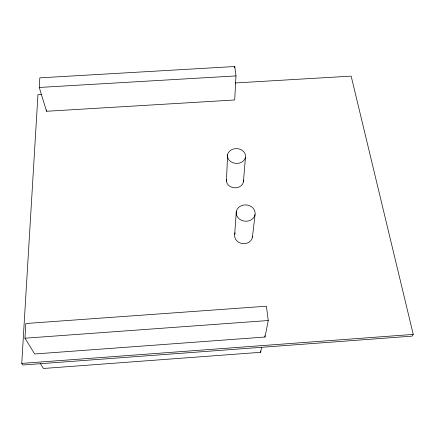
<?xml version="1.0" encoding="UTF-8"?>
<svg xmlns="http://www.w3.org/2000/svg" width="435" height="435" viewBox="0 0 435 435"><rect width="100%" height="100%" fill="white"/><g stroke="black" fill="none" stroke-linecap="round" stroke-linejoin="round"><path stroke-width="0.65" d="M226.434 181.156L227.614 154.604M46.556 111.278L39.248 87.462L39.819 77.86L234.764 66.522L235.977 75.913L234.704 99.979L46.556 111.278L46.621 109.941M234.699 67.871L234.764 66.522M24.964 338.207L25.834 323.504L266.405 306.218L268.259 320.524L264.997 337.033L34.686 353.981L24.964 338.207L268.259 320.524M235.232 82.971L351.159 76.12L413.25 334.401L412.043 336.141L22.848 365.008L21.75 363.404L37.954 94.629L41.341 94.428M234.693 234.296L236.303 211.508M243.421 181.922L245.438 157.329A9.037 7.4 3.2 0 0 233.274 149.042A9.037 7.4 3.2 0 0 230.838 161.673A9.037 7.4 3.2 0 0 245.438 157.329M252.425 237.2L255.062 214.515A9.505 8.173 5.5 0 0 242.203 205.369A9.505 8.173 5.5 0 0 239.756 219.316A9.505 8.173 5.5 0 0 255.062 214.515M40.303 363.421L43.424 368.478L260.657 352.306L261.647 347.184M21.75 363.404L413.25 334.401M39.248 87.462L235.977 75.913M264.828 335.722L264.997 337.033M260.5 350.996L260.657 352.306M243.48 180.052A8.569 7.177 3.4 0 1 234.677 187.817A8.569 7.177 3.4 0 1 226.521 179.285M252.528 236.172A8.988 7.879 5.9 0 1 241.849 243.502A8.988 7.879 5.9 0 1 235.15 232.812"/></g></svg>
